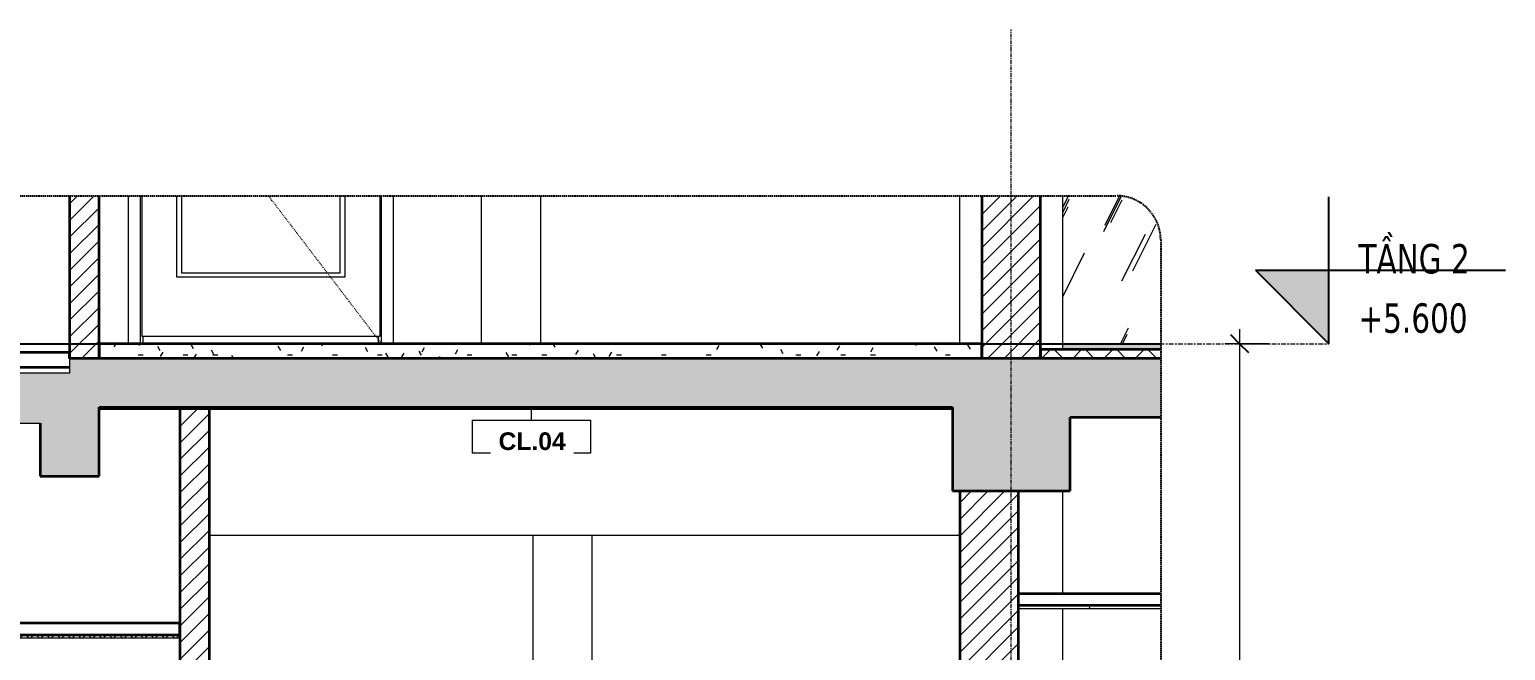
# Model space of a CAD drawing. Header units: millimetres. Extents: x 66631 to 260610, y 416 to 78637.
# Drawn here: x 127555 to 132571, y 4557 to 6668 of the extents above; entities that cross this region are included whole.
import ezdxf

# ---------------------------------------------------------------- set-up
doc = ezdxf.new("R2010")
doc.units = ezdxf.units.MM
for name, pattern in [('Centre', [31.75, 6.35, -4.7625, 15.875, -4.7625]), ('Dash', [6, 3, -3]), ('Grid Line', [22.225, 12.7, -3.175, 3.175, -3.175]), ('Hidden', [7.14375, 4.7625, -2.38125]), ('IMPORT-CENTER _2_', [40.64, 25.4, -5.08, 5.08, -5.08])]:
    doc.linetypes.add(name, pattern=pattern)
for name, color, linetype, lineweight in [('0-5', 130, 'Continuous', 5), ('A-ANNO-DIMS', 211, 'Continuous', 9), ('A-ANNO-DIMS-50', 211, 'Continuous', 9), ('A-CLNG-1', 250, 'Continuous', 35), ('A-CLNG-FNSH-1', 7, 'Continuous', 18), ('A-CLNG-IDEN', 151, 'Continuous', 9), ('A-CLNG-PATT-3', 13, 'Continuous', 18), ('A-CLNG-PATT-4', 9, 'Continuous', 18), ('A-DETL-GENF', 92, 'Continuous', 18), ('A-DETL-GENF-4', 92, 'Hidden', 25), ('A-DETL-GENF-5', 9, 'Continuous', 18), ('A-DETL-GENF-HDLN-1', 7, 'Dash', 18), ('A-DETL-MEDM', 33, 'Continuous', 35), ('A-DETL-THIN', 151, 'Continuous', 18), ('A-DOOR', 31, 'Continuous', 18), ('A-DOOR-3', 7, 'Continuous', 18), ('A-FLOR-FNSH-1', 250, 'Continuous', 35), ('A-FLOR-LEVL', 51, 'Continuous', 9), ('A-FLOR-LEVL-1', 51, 'Continuous', 25), ('A-FLOR-LEVL-2', 51, 'Centre', 9), ('A-FLOR-PATT-1', 253, 'Continuous', 18), ('A-FLOR-PATT-2', 8, 'Continuous', 18), ('A-FLOR-PATT-3', 67, 'Continuous', 18), ('A-GLAZ-CURT', 52, 'Continuous', 18), ('A-GLAZ-CURT-3', 9, 'Continuous', 18), ('A-GLAZ-CWMG', 51, 'Continuous', 18), ('A-GLAZ-CWMG-2', 9, 'Continuous', 18), ('A-WALL', 113, 'Continuous', 18), ('A-WALL-2', 250, 'Continuous', 35), ('A-WALL-3', 7, 'Continuous', 18), ('A-WALL-PATT-1', 9, 'Continuous', 18), ('A-WALL-PATT-2', 111, 'Continuous', 18), ('G-IMPT', 8, 'Continuous', 18), ('G-IMPT-4', 8, 'IMPORT-CENTER _2_', 18), ('M-EQPM', 50, 'Continuous', 18), ('M-EQPM-3', 50, 'Continuous', 25), ('S-BEAM-2', 7, 'Continuous', 18), ('S-COLS-9', 7, 'Continuous', 18), ('S-GRID-1', 1, 'Grid Line', 9)]:
    doc.layers.add(name, color=color, linetype=linetype, lineweight=lineweight)
doc.styles.add('Arial_B_3', font='arialbd.ttf', dxfattribs={"height": 60})
doc.styles.add('Tahoma_B_1', font='tahomabd.ttf', dxfattribs={"width": 0.85, "height": 100})
doc.styles.add('UTM Avo', font='', dxfattribs={"width": 0.9, "height": 125})
doc.styles.get('UTM Avo').set_extended_font_data('UTM Avo')
doc.dimstyles.new('1_Dim_chi_tiet_2_5', dxfattribs={"dimscale": 304.8, "dimtxt": 124.912619, "dimasz": 0.19685, "dimexe": 0.164042, "dimexo": 0.0625, "dimgap": 0.016404, "dimtad": 1, "dimdec": 0, "dimrnd": 5, "dimzin": 0, "dimdsep": 46, "dimtxsty": 'UTM Avo', "dimblk1": 'OBLIQUE', "dimblk2": 'OBLIQUE', "dimsah": 1, "dimcen": 0.09, "dimdle": 0.164042, "dimazin": 0, "dimtfac": 1, "dimtdec": 4, "dimtix": 1, "dimtmove": 0, "dimatfit": 3, "dimfxl": 0.328084, "dimfxlon": 1, "dimtvp": 1, "dimtolj": 1, "dimtzin": 0, "dimarcsym": 2})
pattern_1 = [(50, (73567.88, 15875), (364.368, -31.878), [38.1, -419.1]), (355, (73567.88, 15875), (-70.486, 382.113), [30.48, -335.28]), (100.451, (73598.24, 15872.34), (293.885, 350.233), [32.38, -356.18]), (46.184, (73567.88, 15976.6), (542.158, -84.086), [57.15, -628.65]), (96.636, (73613.05, 15969.6), (474.805, 494.855), [48.57, -534.27]), (351.184, (73567.9, 15976.6), (474.81, 494.85), [45.72, -502.92]), (21, (73618.68, 15951.2), (303.2285, -204.5305), [38.1, -419.1]), (326, (73618.68, 15951.2), (123.604, 368.376), [30.48, -335.28]), (71.451, (73643.95, 15934.16), (426.834, 163.843), [32.38, -356.18]), (37.5, (73567.88, 15875), (6.1766, 169.1102), [3.353, -327.863, 3.353, -337.007, -336.55]), (37.5, (73567.88, 15875), (6.1766, 169.1102), [-671.576, 3.353, -333.197]), (7.5, (73567.88, 15875), (133.639, 200.3615), [3.353, -190.703, 3.353, -320.243, -128.27]), (7.5, (73567.88, 15875), (133.639, 200.3615), [-517.652, 3.353, -124.917]), (327.5, (73454.59, 15875), (271.1818, -11.4584), [3.353, -123.647, 3.353, -392.887, -525.78]), (327.5, (73454.59, 15875), (271.1818, -11.4584), [-523.24, 3.353, -522.427]), (317.5, (73403.8, 15875), (296.2585, 50.853), [3.353, -161.747, 3.353, -259.791, -373.38]), (317.5, (73403.8, 15875), (296.2585, 50.853), [-428.244, 3.353, -370.027]), (45, (73567.88, 15875), (-125.7236, 125.7236), []), (45, (73567.88, 16065.5), (-125.7236, 125.7236), [])]
pattern_2 = [(45, (73567.876, 15875), (-28.28427, 28.28427), [])]
pattern_3 = [(45, (127106.24, 15875), (-28.28427, 28.28427), [])]

# ---------------------------------------------------------------- blocks, each defined once
blk = doc.blocks.new('NCV_TKTC_KET CAU_rvt-5-TKCS_CĂN HỘ LOẠI 1B - MẶT CẮT 4')
at = {"layer": 'A-FLOR-PATT-1'}
h = blk.add_hatch(dxfattribs=at)
h.set_pattern_fill('FP_16', color=256, style=0, pattern_type=2)
h.set_pattern_definition(pattern_1)
h.paths.add_polyline_path([(77152.6, 5380), (77152.6, 5385), (74252.6, 5385), (74252.6, 5380), (77076.2, 5380)])
h = blk.add_hatch(dxfattribs=at)
h.set_pattern_fill('FP_16', color=256, style=0, pattern_type=2)
h.set_pattern_definition(pattern_1)
h.paths.add_polyline_path([(77152.6, 5380), (77152.6, 5385), (74252.6, 5385), (74252.6, 5380), (77076.2, 5380)])
at = {"layer": 'A-FLOR-FNSH-1'}
blk.add_line((74252.6, 5380), (77152.6, 5380), dxfattribs=at)
at = {"layer": 'S-BEAM-2'}
for p, q in [((74627.6, 4950), (75552.6, 4950)), ((75552.6, 4950), (77177.6, 4950))]:
    blk.add_line(p, q, dxfattribs=at)
at = {"layer": 'S-COLS-9'}
for p, q in [((77177.6, 5600), (77177.6, 6103)), ((77527.6, 5580), (77527.6, 6103)), ((77527.6, 4750), (77527.6, 5100)), ((77527.6, 2180), (77527.6, 4700))]:
    blk.add_line(p, q, dxfattribs=at)
blk = doc.blocks.new('DOOR_CW_01 CANH MO-PANEL KINH - DIW_01-900x2200-CỬA GỖ VÂN LAMINATE-553375-TKCS_CĂN HỘ LOẠI 1B - MẶT CẮT 4')
at = {"layer": 'A-DETL-GENF-HDLN-1'}
blk.add_line((75212.5, 5600), (74828.3, 6103), dxfattribs=at)
at = {"layer": 'A-DOOR-3'}
for p, q in [((74352.5, 5600), (74352.5, 6103)), ((74392.5, 6103), (74392.5, 5600)), ((74397.5, 6103), (74397.5, 5626)), ((74517.5, 5826), (74517.5, 6103)), ((74532.5, 6103), (74532.5, 5841)), ((75072.5, 5841), (75072.5, 6103)), ((75087.5, 6103), (75087.5, 5826)), ((75207.5, 5626), (75207.5, 6103)), ((75212.5, 5600), (75212.5, 6103)), ((75252.5, 6103), (75252.5, 5600)), ((75087.5, 5826), (74517.5, 5826)), ((74532.5, 5841), (75072.5, 5841)), ((74397.5, 5626), (75207.5, 5626)), ((74402.5, 5600), (74402.5, 5626)), ((75202.5, 5600), (75202.5, 5626))]:
    blk.add_line(p, q, dxfattribs=at)
blk = doc.blocks.new('NCV_TKTC_TANG 2_rvt-4-TKCS_CĂN HỘ LOẠI 1B - MẶT CẮT 4')
at = {"layer": 'A-FLOR-PATT-3'}
h = blk.add_hatch(dxfattribs=at)
h.set_pattern_fill('FP_17', color=256, style=0, pattern_type=2)
h.set_pattern_definition([(0, (73567.876, 15875), (203.2, 50.8), [16.764, -135.636, 16.764, -135.636, -812.8]), (0, (73567.876, 15875), (203.2, 50.8), [-304.8, 16.764, -288.036, 16.764, -135.636, -355.6]), (0, (73567.876, 15875), (203.2, 50.8), [-762, 16.764, -84.836, 16.764, -237.236]), (120, (73644.076, 15900.4), (-145.5941, 150.57636), [16.764, -135.636, 16.764, -135.636, -812.8]), (120, (73644.076, 15900.4), (-145.5941, 150.57636), [-304.8, 16.764, -288.036, 16.764, -135.636, -355.6]), (120, (73644.076, 15900.4), (-145.5941, 150.57636), [-762, 16.764, -84.836, 16.764, -237.236]), (240, (73669.476, 16002), (-57.6059, -201.37636), [16.764, -135.636, 16.764, -135.636, -812.8]), (240, (73669.476, 16002), (-57.6059, -201.37636), [-304.8, 16.764, -288.036, 16.764, -135.636, -355.6]), (240, (73669.476, 16002), (-57.6059, -201.37636), [-762, 16.764, -84.836, 16.764, -237.236])])
h.paths.add_polyline_path([(74252.6, 5550), (77252.6, 5550), (77252.6, 5600), (74252.6, 5600)])
at = {"layer": 'A-WALL-PATT-1'}
h = blk.add_hatch(dxfattribs=at)
h.set_pattern_fill('FP_15', color=256, style=0, pattern_type=2)
h.set_pattern_definition(pattern_2)
h.paths.add_polyline_path([(74152.6, 5550), (74252.6, 5550), (74252.6, 6103), (74152.6, 6103), (74152.6, 5615.2)])
at = {"layer": 'A-FLOR-FNSH-1'}
for p, q in [((74152.6, 5570), (73302.6, 5570)), ((74152.6, 5550), (74152.6, 5570)), ((77252.6, 5600), (74252.6, 5600)), ((74252.6, 5600), (74252.6, 5550)), ((77252.6, 5550), (77252.6, 5600)), ((73302.6, 5520), (74152.6, 5520))]:
    blk.add_line(p, q, dxfattribs=at)
at = {"layer": 'A-WALL-2'}
for p, q in [((74152.6, 6103), (74152.6, 5550)), ((74252.6, 5550), (74252.6, 6103))]:
    blk.add_line(p, q, dxfattribs=at)
at = {"layer": 'A-WALL-3'}
for p, q in [((74352.5, 5700), (74352.5, 6103)), ((75252.5, 6103), (75252.5, 5700)), ((74352.5, 5600), (74352.5, 5700)), ((75252.5, 5700), (75252.5, 5600))]:
    blk.add_line(p, q, dxfattribs=at)
at = {"layer": 'S-COLS-9'}
for p, q in [((75552.6, 5600), (75552.6, 6103)), ((75752.6, 6103), (75752.6, 5600))]:
    blk.add_line(p, q, dxfattribs=at)
at = {"layer": 'A-DOOR'}
blk.add_blockref('DOOR_CW_01 CANH MO-PANEL KINH - DIW_01-900x2200-CỬA GỖ VÂN LAMINATE-553375-TKCS_CĂN HỘ LOẠI 1B - MẶT CẮT 4', (0, 0), dxfattribs=at)
blk = doc.blocks.new('NCV_TKTC_TANG 1_rvt-4-TKCS_CĂN HỘ LOẠI 1B - MẶT CẮT 4')
at = {"layer": 'A-CLNG-PATT-4'}
h = blk.add_hatch(dxfattribs=at)
h.set_pattern_fill('FP_18', color=256, style=0, pattern_type=2)
h.set_pattern_definition([(45, (73567.876, 15875), (-17.67767, 17.67767), []), (135, (73567.876, 15875), (-17.67767, -17.67767), [])])
h.paths.add_polyline_path([(74527.6, 4600), (74527.6, 4610), (72327.6, 4610), (72327.6, 4600), (74514.4, 4600)])
at = {"layer": 'A-WALL-PATT-1'}
h = blk.add_hatch(dxfattribs=at)
h.set_pattern_fill('FP_15', color=256, style=0, pattern_type=2)
h.set_pattern_definition(pattern_2)
h.paths.add_polyline_path([(74544.2, 2150), (74627.6, 2150), (74627.6, 5380), (74527.6, 5380), (74527.6, 2150)])
at = {"layer": 'A-CLNG-1'}
for p, q in [((74527.6, 4650), (73970.1, 4650)), ((74527.6, 4610), (74527.6, 4650)), ((74527.6, 4610), (72327.6, 4610))]:
    blk.add_line(p, q, dxfattribs=at)
at = {"layer": 'A-CLNG-FNSH-1'}
for p, q in [((72327.6, 4600), (74527.6, 4600)), ((74527.6, 4600), (74527.6, 4610))]:
    blk.add_line(p, q, dxfattribs=at)
at = {"layer": 'A-WALL-2'}
for p, q in [((74627.6, 5380), (74527.6, 5380)), ((74527.6, 5380), (74527.6, 2150)), ((74627.6, 2150), (74627.6, 5380))]:
    blk.add_line(p, q, dxfattribs=at)
at = {"layer": 'S-COLS-9'}
for p, q in [((75727.9, 2200), (75727.9, 4950)), ((75927.9, 4950), (75927.9, 2200))]:
    blk.add_line(p, q, dxfattribs=at)
blk = doc.blocks.new('System Panel - Glazed-1838995-TKCS_CĂN HỘ LOẠI 1B - MẶT CẮT 4')
at = {"layer": 'A-GLAZ-CURT-3'}
h = blk.add_hatch(dxfattribs=at)
h.set_pattern_fill('FP_21', color=256, style=0, pattern_type=2)
h.set_pattern_definition([(63.435, (74164.63, 15909.78), (-0.0009, 508), [177.488, -958.435]), (63.435, (73656.63, 15909.78), (-0.0009, 508), [177.488, -958.435]), (63.435, (74407.81, 16007.92), (-0.0009, 508), [177.488, -958.435]), (63.435, (73899.81, 16007.92), (-0.0009, 508), [177.488, -958.435]), (63.435, (74371, 15973.28), (-0.0009, 508), [177.488, -958.435]), (63.435, (73863, 15973.28), (-0.0009, 508), [177.488, -958.435]), (63.435, (74333.49, 16171.7), (-0.0009, 508), [86.267, -1049.655]), (63.435, (73825.49, 16171.7), (-0.0009, 508), [86.267, -1049.655]), (63.435, (74308.95, 16140.98), (-0.0009, 508), [177.488, -958.435]), (63.435, (73800.95, 16140.98), (-0.0009, 508), [177.488, -958.435]), (63.435, (74313.28, 16163.03), (-0.0009, 508), [177.488, -958.435]), (63.435, (73805.28, 16163.03), (-0.0009, 508), [177.488, -958.435]), (63.435, (74108.32, 16066.31), (-0.0009, 508), [177.488, -958.435]), (63.435, (73600.32, 16066.31), (-0.0009, 508), [177.488, -958.435]), (63.435, (74112.66, 16092.3), (-0.0009, 508), [177.488, -958.435]), (63.435, (73604.66, 16092.3), (-0.0009, 508), [177.488, -958.435]), (63.435, (74113.82, 16111.03), (-0.0009, 508), [177.488, -958.435]), (63.435, (73605.82, 16111.03), (-0.0009, 508), [177.488, -958.435])])
h.paths.add_polyline_path([(77527.6, 5600), (77860.6, 5600), (77860.6, 5953), (77855.5, 5991.9), (77840.5, 6028), (77816.6, 6059.1), (77785.6, 6082.9), (77749.4, 6097.9), (77710.6, 6103), (77527.6, 6103)])
blk = doc.blocks.new('Rectangular Mullion - 50 x 100mm-1838989-TKCS_CĂN HỘ LOẠI 1B - MẶT CẮT 4')
at = {"layer": 'A-GLAZ-CWMG-2'}
blk.add_hatch(color=256, dxfattribs=at).paths.add_polyline_path([(77860.6, 5580), (77860.6, 5600), (77527.6, 5600), (77527.6, 5580), (77716.6, 5580)])
at = {"layer": 'A-GLAZ-CWMG'}
blk.add_line((77860.6, 5600), (77527.6, 5600), dxfattribs=at)
blk = doc.blocks.new('TKTC_XREF_251221_MB TANG 2-7 - TKTC_XREF_260130_MB TANG 2-5_dwg_$cc-4746800-TKCS_CĂN HỘ LOẠI 1B - MẶT CẮT 4')
at = {"layer": 'G-IMPT-4'}
for p, q in [((74975.8, 5600), (75096.9, 5600)), ((75035.9, 5600), (75036.8, 5600))]:
    blk.add_line(p, q, dxfattribs=at)
at = {"layer": 'M-EQPM'}
for p, q in [((75036.4, 5600), (74991.4, 5600)), ((74991.4, 5600), (75081.4, 5600)), ((75081.4, 5600), (75036.4, 5600)), ((75036.7, 5600), (75036.7, 5600))]:
    blk.add_line(p, q, dxfattribs=at)
blk = doc.blocks.new('TKTC_XREF_251221_MB TANG 2-7 - TKTC_XREF_260130_MB TANG 2-5_dwg_CUM U_DN100-4746796-TKCS_CĂN HỘ LOẠI 1B - MẶT CẮT 4')
at = {"layer": 'G-IMPT'}
for p, q in [((74983.2, 5600), (74980.9, 5600)), ((74981.9, 5600), (75090.8, 5600)), ((74982.3, 5600), (74981.9, 5600)), ((74988.9, 5600), (74982.1, 5600)), ((74987.7, 5600), (74983.2, 5600)), ((74983.2, 5600), (74983.2, 5600)), ((74984.2, 5600), (74983.5, 5600)), ((74986.8, 5600), (74984.2, 5600)), ((74986.7, 5600), (74984.2, 5600)), ((74986.8, 5600), (74984.2, 5600)), ((74987.5, 5600), (74986.8, 5600)), ((74990, 5600), (74987.7, 5600)), ((74987.7, 5600), (74987.7, 5600)), ((74988.2, 5600), (75084.5, 5600)), ((74991.4, 5600), (75081.4, 5600)), ((75085.8, 5600), (75083.5, 5600)), ((75091.5, 5600), (75084.7, 5600)), ((75090.4, 5600), (75085.8, 5600)), ((75085.8, 5600), (75085.8, 5600)), ((75086.9, 5600), (75086.1, 5600)), ((75089.4, 5600), (75086.8, 5600)), ((75089.4, 5600), (75086.9, 5600)), ((75089.4, 5600), (75086.9, 5600)), ((75090.2, 5600), (75089.4, 5600)), ((75090.3, 5600), (75090.4, 5600)), ((75092.6, 5600), (75090.4, 5600)), ((75091.2, 5600), (75090.8, 5600))]:
    blk.add_line(p, q, dxfattribs=at)
at = {"layer": 'G-IMPT', "flags": 128}
for points in [[(74990, 5600), (74991.5, 5600), (74991.5, 5600), (74979.4, 5600), (74979.4, 5600), (74980.9, 5600)], [(74980.9, 5600), (74980.9, 5600), (74990, 5600), (74990, 5600)], [(74987.5, 5600), (74987.5, 5600), (74983.5, 5600), (74983.5, 5600)], [(74988.6, 5600), (74988.2, 5600), (74991.4, 5600)], [(75084.9, 5600), (75084.5, 5600), (75081.4, 5600)], [(75092.6, 5600), (75094.1, 5600), (75094.1, 5600), (75082, 5600), (75082, 5600), (75083.5, 5600)], [(75083.5, 5600), (75083.5, 5600), (75092.6, 5600), (75092.6, 5600)], [(75090.1, 5600), (75090.2, 5600), (75086.1, 5600), (75086.1, 5600)]]:
    blk.add_lwpolyline(points, dxfattribs=at)
blk = doc.blocks.new('TKTC_XREF_251221_MB TANG 2-7 - TKTC_XREF_260130_MB TANG 2-5_dwg_$cc-4746795-TKCS_CĂN HỘ LOẠI 1B - MẶT CẮT 4')
at = {"layer": 'G-IMPT-4'}
for p, q in [((75200.1, 5600), (75353.1, 5600)), ((75276.5, 5600), (75276.7, 5600))]:
    blk.add_line(p, q, dxfattribs=at)
at = {"layer": 'M-EQPM'}
for p, q in [((75276.6, 5600), (75219.7, 5600)), ((75219.7, 5600), (75333.5, 5600)), ((75276.6, 5600), (75276.6, 5600)), ((75333.5, 5600), (75276.6, 5600))]:
    blk.add_line(p, q, dxfattribs=at)
blk = doc.blocks.new('TKTC_XREF_251221_MB TANG 2-7 - TKTC_XREF_260130_MB TANG 2-5_dwg_CUM U_DN100-4746799-TKCS_CĂN HỘ LOẠI 1B - MẶT CẮT 4')
at = {"layer": 'G-IMPT'}
for p, q in [((75207, 5600), (75209.8, 5600)), ((75208.4, 5600), (75217, 5600)), ((75346.3, 5600), (75208.7, 5600)), ((75208.7, 5600), (75208.7, 5600)), ((75209.8, 5600), (75215.6, 5600)), ((75209.8, 5600), (75209.8, 5600)), ((75210.2, 5600), (75211.1, 5600)), ((75211.1, 5600), (75214.3, 5600)), ((75211.1, 5600), (75214.3, 5600)), ((75211.1, 5600), (75214.3, 5600)), ((75214.3, 5600), (75215.3, 5600)), ((75215.6, 5600), (75218.5, 5600)), ((75215.6, 5600), (75215.6, 5600)), ((75338.3, 5600), (75216.6, 5600)), ((75334.4, 5600), (75220.6, 5600)), ((75336.6, 5600), (75339.5, 5600)), ((75338.1, 5600), (75346.7, 5600)), ((75339.5, 5600), (75345.3, 5600)), ((75339.5, 5600), (75339.5, 5600)), ((75339.8, 5600), (75340.8, 5600)), ((75340.8, 5600), (75344, 5600)), ((75340.8, 5600), (75344, 5600)), ((75340.8, 5600), (75344, 5600)), ((75344, 5600), (75344.9, 5600)), ((75345.3, 5600), (75348.1, 5600)), ((75345.3, 5600), (75345.3, 5600)), ((75346.4, 5600), (75346.3, 5600))]:
    blk.add_line(p, q, dxfattribs=at)
at = {"layer": 'G-IMPT', "flags": 128}
for points in [[(75207, 5600), (75205.1, 5600), (75205, 5600), (75220.4, 5600), (75220.4, 5600), (75218.5, 5600)], [(75218.5, 5600), (75218.5, 5600), (75207, 5600), (75207, 5600)], [(75210.2, 5600), (75210.2, 5600), (75215.3, 5600), (75215.3, 5600)], [(75216.7, 5600), (75216.6, 5600), (75220.6, 5600)], [(75338.4, 5600), (75338.3, 5600), (75334.4, 5600)], [(75336.6, 5600), (75334.7, 5600), (75334.7, 5600), (75350, 5600), (75350, 5600), (75348.1, 5600)], [(75348.1, 5600), (75348.1, 5600), (75336.6, 5600), (75336.6, 5600)], [(75339.8, 5600), (75339.8, 5600), (75344.9, 5600), (75344.9, 5600)]]:
    blk.add_lwpolyline(points, dxfattribs=at)
blk = doc.blocks.new('TKTC_XREF_251221_MB TANG 2-7 - TKTC_XREF_260130_MB TANG 2-5_dwg_$cc-4746798-TKCS_CĂN HỘ LOẠI 1B - MẶT CẮT 4')
at = {"layer": 'G-IMPT-4'}
for p, q in [((74900, 5600), (74747, 5600)), ((74823.4, 5600), (74823.6, 5600))]:
    blk.add_line(p, q, dxfattribs=at)
at = {"layer": 'M-EQPM'}
for p, q in [((74880.4, 5600), (74766.7, 5600)), ((74766.7, 5600), (74823.5, 5600)), ((74823.5, 5600), (74880.4, 5600)), ((74823.6, 5600), (74823.6, 5600))]:
    blk.add_line(p, q, dxfattribs=at)
blk = doc.blocks.new('TKTC_XREF_251221_MB TANG 2-7 - TKTC_XREF_260130_MB TANG 2-5_dwg_$cc-4746797-TKCS_CĂN HỘ LOẠI 1B - MẶT CẮT 4')
at = {"layer": 'G-IMPT-4'}
for p, q in [((74625, 5600), (74746.1, 5600)), ((74685.1, 5600), (74686, 5600))]:
    blk.add_line(p, q, dxfattribs=at)
at = {"layer": 'M-EQPM'}
for p, q in [((74685.6, 5600), (74640.6, 5600)), ((74640.6, 5600), (74730.6, 5600)), ((74730.6, 5600), (74685.6, 5600)), ((74685.9, 5600), (74685.9, 5600))]:
    blk.add_line(p, q, dxfattribs=at)
blk = doc.blocks.new('TKTC_XREF_251221_MB TANG 2-7 - TKTC_XREF_260130_MB TANG 2-5_dwg_THU NUOC - THU NUOC-444531-TKCS_MB TẦNG 1-4746804-TKCS_CĂN HỘ LOẠI 1B - MẶT CẮT 4')
at = {"layer": 'G-IMPT'}
for p, q in [((74328.4, 5600), (74178.4, 5600)), ((74178.4, 5600), (74328.4, 5600)), ((74303.4, 5600), (74203.4, 5600)), ((74203.4, 5600), (74303.4, 5600)), ((74298.4, 5600), (74208.4, 5600)), ((74208.4, 5600), (74298.4, 5600)), ((74208.4, 5600), (74298.4, 5600)), ((74298.4, 5600), (74208.4, 5600)), ((74221.4, 5600), (74221.4, 5600)), ((74221.4, 5600), (74221.4, 5600)), ((74221.4, 5600), (74221.4, 5600)), ((74221.4, 5600), (74245.4, 5600)), ((74245.4, 5600), (74221.4, 5600)), ((74285.6, 5600), (74221.4, 5600)), ((74221.4, 5600), (74285.6, 5600)), ((74285.6, 5600), (74221.4, 5600)), ((74221.4, 5600), (74285.6, 5600)), ((74233.7, 5600), (74233.7, 5600)), ((74233.7, 5600), (74233.7, 5600)), ((74273.2, 5600), (74233.7, 5600)), ((74233.7, 5600), (74273.2, 5600)), ((74273.2, 5600), (74233.7, 5600)), ((74233.7, 5600), (74273.2, 5600)), ((74243.6, 5600), (74243.6, 5600)), ((74243.6, 5600), (74243.6, 5600)), ((74263.3, 5600), (74243.6, 5600)), ((74243.6, 5600), (74263.3, 5600)), ((74263.3, 5600), (74243.6, 5600)), ((74243.6, 5600), (74263.3, 5600)), ((74285.6, 5600), (74261.4, 5600)), ((74261.4, 5600), (74285.6, 5600)), ((74263.3, 5600), (74263.3, 5600)), ((74263.3, 5600), (74263.3, 5600)), ((74273.2, 5600), (74273.2, 5600)), ((74273.2, 5600), (74273.2, 5600)), ((74285.6, 5600), (74285.6, 5600)), ((74285.6, 5600), (74285.6, 5600)), ((74285.6, 5600), (74285.6, 5600))]:
    blk.add_line(p, q, dxfattribs=at)
blk = doc.blocks.new('TKTC_XREF_251221_MB TANG 2-7 - TKTC_XREF_260130_MB TANG 2-5_dwg_$cc-4746805-TKCS_CĂN HỘ LOẠI 1B - MẶT CẮT 4')
at = {"layer": 'G-IMPT-4'}
for p, q in [((74123.6, 5600), (74276.6, 5600)), ((74200.1, 5600), (74200.1, 5600))]:
    blk.add_line(p, q, dxfattribs=at)
at = {"layer": 'M-EQPM'}
for p, q in [((74200.1, 5600), (74143.2, 5600)), ((74143.2, 5600), (74257, 5600)), ((74254.2, 5600), (74146, 5600)), ((74146, 5600), (74200.1, 5600)), ((74200.1, 5600), (74254.2, 5600)), ((74257, 5600), (74200.1, 5600))]:
    blk.add_line(p, q, dxfattribs=at)
blk = doc.blocks.new('TKTC_XREF_251221_MB TANG 2-7 - TKTC_XREF_260130_MB TANG 2-5_dwg_CUM U_DN100-V75-TKCS_CĂN HỘ LOẠI 1B - MẶT CẮT 4')
at = {"layer": 'G-IMPT'}
for p, q in [((74130.4, 5600), (74128.5, 5600)), ((74128.5, 5600), (74143.8, 5600)), ((74130.4, 5600), (74133.3, 5600)), ((74141.9, 5600), (74130.4, 5600)), ((74131.9, 5600), (74140.5, 5600)), ((74269.8, 5600), (74132.2, 5600)), ((74133.3, 5600), (74139, 5600)), ((74133.6, 5600), (74134.6, 5600)), ((74133.6, 5600), (74138.7, 5600)), ((74134.6, 5600), (74137.8, 5600)), ((74134.6, 5600), (74137.8, 5600)), ((74134.6, 5600), (74137.8, 5600)), ((74137.8, 5600), (74138.7, 5600)), ((74139, 5600), (74141.9, 5600)), ((74261.8, 5600), (74140.1, 5600)), ((74140.1, 5600), (74144.1, 5600)), ((74143.8, 5600), (74141.9, 5600)), ((74257.9, 5600), (74144.1, 5600)), ((74261.8, 5600), (74257.9, 5600)), ((74260.1, 5600), (74258.2, 5600)), ((74258.2, 5600), (74273.5, 5600)), ((74260.1, 5600), (74263, 5600)), ((74271.6, 5600), (74260.1, 5600)), ((74261.5, 5600), (74270.1, 5600)), ((74263, 5600), (74268.7, 5600)), ((74263.3, 5600), (74264.2, 5600)), ((74263.3, 5600), (74268.4, 5600)), ((74264.2, 5600), (74267.4, 5600)), ((74264.2, 5600), (74267.4, 5600)), ((74264.2, 5600), (74267.4, 5600)), ((74267.4, 5600), (74268.4, 5600)), ((74268.7, 5600), (74271.6, 5600)), ((74273.5, 5600), (74271.6, 5600))]:
    blk.add_line(p, q, dxfattribs=at)
blk = doc.blocks.new('TKTC_XREF_251221_MB TANG 2-7 - TKTC_XREF_260130_MB TANG 2-5_dwg_$cc-4746806-TKCS_CĂN HỘ LOẠI 1B - MẶT CẮT 4')
at = {"layer": 'G-IMPT-4'}
for p, q in [((74305.5, 5600), (74426.6, 5600)), ((74365.7, 5600), (74366.3, 5600))]:
    blk.add_line(p, q, dxfattribs=at)
at = {"layer": 'M-EQPM'}
for p, q in [((74366, 5600), (74321, 5600)), ((74321, 5600), (74411, 5600)), ((74411, 5600), (74366, 5600)), ((74366.3, 5600), (74366.3, 5600))]:
    blk.add_line(p, q, dxfattribs=at)
blk = doc.blocks.new('TKTC_XREF_251221_MB TANG 2-7 - TKTC_XREF_260130_MB TANG 2-5_dwg_CUM U_DN100-V76-TKCS_CĂN HỘ LOẠI 1B - MẶT CẮT 4')
at = {"layer": 'G-IMPT'}
for p, q in [((74310.6, 5600), (74308.3, 5600)), ((74316.3, 5600), (74309.5, 5600)), ((74309.7, 5600), (74309.8, 5600)), ((74309.8, 5600), (74418.7, 5600)), ((74315.1, 5600), (74310.6, 5600)), ((74310.6, 5600), (74310.6, 5600)), ((74311.6, 5600), (74310.8, 5600)), ((74314.1, 5600), (74311.6, 5600)), ((74314.1, 5600), (74311.6, 5600)), ((74314.1, 5600), (74311.6, 5600)), ((74314.9, 5600), (74314.1, 5600)), ((74317.4, 5600), (74315.1, 5600)), ((74315.2, 5600), (74315.1, 5600)), ((74316.1, 5600), (74412.4, 5600)), ((74319.3, 5600), (74409.3, 5600)), ((74413.2, 5600), (74411, 5600)), ((74418.9, 5600), (74412.1, 5600)), ((74417.8, 5600), (74413.2, 5600)), ((74413.2, 5600), (74413.2, 5600)), ((74414.2, 5600), (74413.5, 5600)), ((74416.8, 5600), (74414.2, 5600)), ((74416.8, 5600), (74414.2, 5600)), ((74416.8, 5600), (74414.2, 5600)), ((74417.5, 5600), (74416.8, 5600)), ((74420.1, 5600), (74417.8, 5600)), ((74417.8, 5600), (74417.8, 5600)), ((74418.7, 5600), (74418.7, 5600))]:
    blk.add_line(p, q, dxfattribs=at)
at = {"layer": 'G-IMPT', "flags": 128}
for points in [[(74317.4, 5600), (74318.9, 5600), (74318.9, 5600), (74306.8, 5600), (74306.8, 5600), (74308.3, 5600)], [(74308.3, 5600), (74308.3, 5600), (74317.4, 5600), (74317.4, 5600)], [(74314.9, 5600), (74314.9, 5600), (74310.8, 5600), (74310.9, 5600)], [(74316, 5600), (74316.1, 5600), (74319.3, 5600)], [(74412.4, 5600), (74412.4, 5600), (74409.3, 5600)], [(74420.1, 5600), (74421.6, 5600), (74421.6, 5600), (74409.5, 5600), (74409.4, 5600), (74411, 5600)], [(74411, 5600), (74411, 5600), (74420.1, 5600), (74420.1, 5600)], [(74417.5, 5600), (74417.5, 5600), (74413.5, 5600), (74413.5, 5600)]]:
    blk.add_lwpolyline(points, dxfattribs=at)
blk = doc.blocks.new('TKTC_XREF_251221_MB TANG 2-7 - TKTC_XREF_251221_MB TANG 2-7-2039446-TKCS_CĂN HỘ LOẠI 1B - MẶT CẮT 4')
at = {"layer": 'M-EQPM'}
for p, q in [((74128.3, 5600), (74128.7, 5600)), ((74428.8, 5600), (74128.3, 5600)), ((74428.6, 5600), (74128.6, 5600)), ((74128.6, 5600), (74428.6, 5600)), ((74128.7, 5600), (74429.1, 5600)), ((74429.1, 5600), (74428.8, 5600)), ((75353.6, 5600), (74628.4, 5600)), ((74628.4, 5600), (74628.7, 5600)), ((74628.7, 5600), (75353.9, 5600)), ((75353.9, 5600), (75353.6, 5600))]:
    blk.add_line(p, q, dxfattribs=at)
at = {"layer": 'M-EQPM-3'}
for p, q in [((68552.6, 5600), (74627.6, 5600)), ((74627.6, 5600), (77102.6, 5600)), ((77102.6, 5600), (77860.6, 5600))]:
    blk.add_line(p, q, dxfattribs=at)
for name, p in [('TKTC_XREF_251221_MB TANG 2-7 - TKTC_XREF_260130_MB TANG 2-5_dwg_$cc-4746805-TKCS_CĂN HỘ LOẠI 1B - MẶT CẮT 4', (0, 0)), ('TKTC_XREF_251221_MB TANG 2-7 - TKTC_XREF_260130_MB TANG 2-5_dwg_CUM U_DN100-V75-TKCS_CĂN HỘ LOẠI 1B - MẶT CẮT 4', (0, 0)), ('TKTC_XREF_251221_MB TANG 2-7 - TKTC_XREF_260130_MB TANG 2-5_dwg_THU NUOC - THU NUOC-444531-TKCS_MB TẦNG 1-4746804-TKCS_CĂN HỘ LOẠI 1B - MẶT CẮT 4', (0, 0)), ('TKTC_XREF_251221_MB TANG 2-7 - TKTC_XREF_260130_MB TANG 2-5_dwg_$cc-4746806-TKCS_CĂN HỘ LOẠI 1B - MẶT CẮT 4', (0, 0)), ('TKTC_XREF_251221_MB TANG 2-7 - TKTC_XREF_260130_MB TANG 2-5_dwg_CUM U_DN100-V76-TKCS_CĂN HỘ LOẠI 1B - MẶT CẮT 4', (0, 0)), ('TKTC_XREF_251221_MB TANG 2-7 - TKTC_XREF_260130_MB TANG 2-5_dwg_$cc-4746797-TKCS_CĂN HỘ LOẠI 1B - MẶT CẮT 4', (0, 0)), ('TKTC_XREF_251221_MB TANG 2-7 - TKTC_XREF_260130_MB TANG 2-5_dwg_CUM U_DN100-4746796-TKCS_CĂN HỘ LOẠI 1B - MẶT CẮT 4', (-350.8, 0)), ('TKTC_XREF_251221_MB TANG 2-7 - TKTC_XREF_260130_MB TANG 2-5_dwg_$cc-4746798-TKCS_CĂN HỘ LOẠI 1B - MẶT CẮT 4', (0, 0)), ('TKTC_XREF_251221_MB TANG 2-7 - TKTC_XREF_260130_MB TANG 2-5_dwg_CUM U_DN100-4746799-TKCS_CĂN HỘ LOẠI 1B - MẶT CẮT 4', (-454, 0)), ('TKTC_XREF_251221_MB TANG 2-7 - TKTC_XREF_260130_MB TANG 2-5_dwg_$cc-4746800-TKCS_CĂN HỘ LOẠI 1B - MẶT CẮT 4', (0, 0)), ('TKTC_XREF_251221_MB TANG 2-7 - TKTC_XREF_260130_MB TANG 2-5_dwg_CUM U_DN100-4746796-TKCS_CĂN HỘ LOẠI 1B - MẶT CẮT 4', (0, 0)), ('TKTC_XREF_251221_MB TANG 2-7 - TKTC_XREF_260130_MB TANG 2-5_dwg_$cc-4746795-TKCS_CĂN HỘ LOẠI 1B - MẶT CẮT 4', (0, 0)), ('TKTC_XREF_251221_MB TANG 2-7 - TKTC_XREF_260130_MB TANG 2-5_dwg_CUM U_DN100-4746799-TKCS_CĂN HỘ LOẠI 1B - MẶT CẮT 4', (0, 0))]:
    blk.add_blockref(name, p)
blk = doc.blocks.new('BORDER VIEW - BORDER VIEW-2576703-TKCS_CĂN HỘ LOẠI 1B - MẶT CẮT 4')
at = {"layer": 'A-DETL-GENF-4'}
for p, q in [((68702.6, 6103), (77710.6, 6103)), ((77860.6, 5953), (77860.6, 1700))]:
    blk.add_line(p, q, dxfattribs=at)
blk.add_arc((77710.6, 5953), 150, 0, 90, dxfattribs=at)
blk = doc.blocks.new('Level - CAO ĐỘ LEVEL-350587-TKCS_CĂN HỘ LOẠI 1B - MẶT CẮT 4')
at = {"layer": 'A-FLOR-LEVL'}
blk.add_hatch(color=256, dxfattribs=at).paths.add_polyline_path([(78432.397896, 2450), (78432.397896, 2200), (78182.397896, 2450)])
at = {"layer": 'A-FLOR-LEVL-1'}
for p, q in [((78432.397896, 2200), (78432.397896, 2700)), ((78182.397896, 2450), (78432.397896, 2200)), ((78182.397896, 2450), (79032.397896, 2450))]:
    blk.add_line(p, q, dxfattribs=at)
blk = doc.blocks.new('DIMBLOCK96-TKCS_CĂN HỘ LOẠI 1B - MẶT CẮT 4')
at = {"layer": 'A-ANNO-DIMS-50', "lineweight": 25}
for p, q in [((131667, 5600), (131637, 5630)), ((131667, 5600), (131697, 5570)), ((131667, 2200), (131637, 2230)), ((131667, 2200), (131697, 2170))]:
    blk.add_line(p, q, dxfattribs=at)
at = {"layer": 'A-ANNO-DIMS-50'}
for p, q in [((131667, 5650), (131667, 2150)), ((131767, 5600), (131617, 5600)), ((131667, 5600), (131767, 5600)), ((131767, 2200), (131617, 2200)), ((131667, 2200), (131767, 2200))]:
    blk.add_line(p, q, dxfattribs=at)
at = {"layer": 'A-ANNO-DIMS-50', "color": 0, "insert": (131504.6, 3728.8), "char_height": 125, "width": 410.824, "attachment_point": 1, "rotation": 90, "line_spacing_factor": 1.110334, "style": 'UTM Avo'}
blk.add_mtext('3400', dxfattribs=at)
blk = doc.blocks.new('_Oblique')
at = {"color": 0, "linetype": 'ByBlock', "lineweight": -2}
blk.add_line((-0.5, -0.5), (0.5, 0.5), dxfattribs=at)
blk = doc.blocks.new('M_Ceiling Tag w Height - M_Ceiling Tag-4076437-TKCS_CĂN HỘ LOẠI 1B - MẶT CẮT 4')
at = {"layer": 'A-CLNG-IDEN'}
for p, q in [((70941.6, 4684.5), (70941.6, 4573.3)), ((70941.6, 4684.5), (71342.8, 4684.5)), ((71342.8, 4684.5), (71342.8, 4573.3)), ((71342.8, 4573.3), (70941.6, 4573.3))]:
    blk.add_line(p, q, dxfattribs=at)

msp = doc.modelspace()

# ---------------------------------------------------------------- hatches: boundary and pattern name
at = {"layer": 'A-CLNG-PATT-3'}
h = msp.add_hatch(dxfattribs=at)
h.set_pattern_fill('FP_19', color=256, style=0, pattern_type=2)
h.set_pattern_definition([(0, (127106.24, 15875), (406.4, 101.6), [16.764, -288.036, 16.764, -288.036, -1625.6]), (0, (127106.24, 15875), (406.4, 101.6), [-609.6, 16.764, -592.836, 16.764, -288.036, -711.2]), (0, (127106.24, 15875), (406.4, 101.6), [-1524, 16.764, -186.436, 16.764, -491.236]), (120, (127258.64, 15925.8), (-291.1882, 301.1527), [16.764, -288.036, 16.764, -288.036, -1625.6]), (120, (127258.64, 15925.8), (-291.1882, 301.1527), [-609.6, 16.764, -592.836, 16.764, -288.036, -711.2]), (120, (127258.64, 15925.8), (-291.1882, 301.1527), [-1524, 16.764, -186.436, 16.764, -491.236]), (240, (127309.44, 16129), (-115.2118, -402.7527), [16.764, -288.036, 16.764, -288.036, -1625.6]), (240, (127309.44, 16129), (-115.2118, -402.7527), [-609.6, 16.764, -592.836, 16.764, -288.036, -711.2]), (240, (127309.44, 16129), (-115.2118, -402.7527), [-1524, 16.764, -186.436, 16.764, -491.236])])
h.paths.add_polyline_path([(130915.9, 4700), (131398.9, 4700), (131398.9, 4710), (130915.9, 4710)])
at = {"layer": 'A-DETL-GENF-5'}
h = msp.add_hatch(dxfattribs=at)
h.set_pattern_fill('FP_16', color=256, style=0, pattern_type=2)
h.set_pattern_definition([(50, (127106.24, 15875), (364.368, -31.878), [38.1, -419.1]), (355, (127106.24, 15875), (-70.486, 382.113), [30.48, -335.28]), (100.451, (127136.6, 15872.34), (293.885, 350.233), [32.38, -356.18]), (46.184, (127106.24, 15976.6), (542.158, -84.086), [57.15, -628.65]), (96.636, (127151.4, 15969.6), (474.805, 494.855), [48.57, -534.27]), (351.184, (127106.24, 15976.6), (474.81, 494.85), [45.72, -502.92]), (21, (127157.04, 15951.2), (303.2285, -204.5305), [38.1, -419.1]), (326, (127157.04, 15951.2), (123.604, 368.376), [30.48, -335.28]), (71.451, (127182.3, 15934.16), (426.834, 163.843), [32.38, -356.18]), (37.5, (127106.24, 15875), (6.1766, 169.1102), [3.353, -327.863, 3.353, -337.007, -336.55]), (37.5, (127106.24, 15875), (6.1766, 169.1102), [-671.576, 3.353, -333.197]), (7.5, (127106.24, 15875), (133.639, 200.3615), [3.353, -190.703, 3.353, -320.243, -128.27]), (7.5, (127106.24, 15875), (133.639, 200.3615), [-517.652, 3.353, -124.917]), (327.5, (126992.95, 15875), (271.1818, -11.4584), [3.353, -123.647, 3.353, -392.887, -525.78]), (327.5, (126992.95, 15875), (271.1818, -11.4584), [-523.24, 3.353, -522.427]), (317.5, (126942.15, 15875), (296.2585, 50.853), [3.353, -161.747, 3.353, -259.791, -373.38]), (317.5, (126942.15, 15875), (296.2585, 50.853), [-428.244, 3.353, -370.027]), (45, (127106.24, 15875), (-125.7236, 125.7236), []), (45, (127106.24, 16065.5), (-125.7236, 125.7236), [])])
h.paths.add_polyline_path([(122590.9, 5100), (122891, 5100), (122891, 5380), (125765.9, 5380), (125765.9, 5330), (127591, 5330), (127591, 5150), (127791, 5150), (127791, 5385), (130691, 5385), (130691, 5100), (131091, 5100), (131091, 5350), (131398.9, 5350), (131398.9, 5550), (127690.9, 5550), (127690.9, 5500), (125890.9, 5500), (125890.9, 5550), (122090.9, 5550), (122090.9, 5350), (122491, 5350), (122491, 5100), (122515.9, 5100)])
at = {"layer": 'A-FLOR-PATT-2'}
h = msp.add_hatch(dxfattribs=at)
h.set_pattern_fill('FP_20', color=256, style=0, pattern_type=2)
h.set_pattern_definition([(45, (127106.24, 15875), (-53.033, 53.033), []), (135, (127106.24, 15875), (-53.033, -53.033), [])])
h.paths.add_polyline_path([(130990.9, 5550), (131398.9, 5550), (131398.9, 5580), (130990.9, 5580)])
at = {"layer": 'A-WALL-PATT-2'}
h = msp.add_hatch(dxfattribs=at)
h.set_pattern_fill('FP_15', color=256, style=0, pattern_type=2)
h.set_pattern_definition(pattern_3)
h.paths.add_polyline_path([(130790.9, 5550), (130990.9, 5550), (130990.9, 6103), (130790.9, 6103)])
h = msp.add_hatch(dxfattribs=at)
h.set_pattern_fill('FP_15', color=256, style=0, pattern_type=2)
h.set_pattern_definition(pattern_3)
h.paths.add_polyline_path([(130715.9, 2150), (130915.9, 2150), (130915.9, 5100), (130715.9, 5100), (130715.9, 2688.8)])

# ---------------------------------------------------------------- linework, layer by layer
at = {"layer": 'A-CLNG-1'}
for p, q in [((131398.9, 4750), (130915.9, 4750)), ((131398.9, 4710), (130915.9, 4710))]:
    msp.add_line(p, q, dxfattribs=at)
at = {"layer": 'A-CLNG-FNSH-1'}
msp.add_line((130915.9, 4700), (131398.9, 4700), dxfattribs=at)
at = {"layer": 'A-CLNG-IDEN'}
msp.add_line((129260, 5379.6), (129260, 5339.7), dxfattribs=at)
at = {"layer": 'A-DETL-MEDM'}
for p, q in [((131398.9, 5550), (127690.9, 5550)), ((127791, 5150), (127791, 5385)), ((127791, 5385), (130691, 5385)), ((130691, 5385), (130691, 5100)), ((127591, 5330), (127591, 5150)), ((131091, 5100), (131091, 5350)), ((131091, 5350), (131398.9, 5350)), ((127591, 5150), (127791, 5150)), ((130691, 5100), (131091, 5100))]:
    msp.add_line(p, q, dxfattribs=at)
at = {"layer": 'A-DETL-THIN'}
for p, q in [((127690.9, 5550), (127690.9, 5500)), ((127690.9, 5500), (125890.9, 5500)), ((125765.9, 5330), (127591, 5330))]:
    msp.add_line(p, q, dxfattribs=at)
at = {"layer": 'A-FLOR-FNSH-1'}
for p, q in [((131398.9, 5580), (130990.9, 5580)), ((130990.9, 5580), (130990.9, 5550))]:
    msp.add_line(p, q, dxfattribs=at)
at = {"layer": 'A-FLOR-LEVL-2'}
msp.add_line((121605.3, 5600), (131970.8, 5600), dxfattribs=at)
at = {"layer": 'A-WALL'}
msp.add_line((127791, 5600), (127791, 6103), dxfattribs=at)
at = {"layer": 'A-WALL-2'}
for p, q in [((130790.9, 6103), (130790.9, 5550)), ((130990.9, 5550), (130990.9, 6103)), ((130715.9, 5100), (130715.9, 2150)), ((130915.9, 2150), (130915.9, 5100))]:
    msp.add_line(p, q, dxfattribs=at)
at = {"layer": 'S-GRID-1'}
for p, q in [((130890.9, 5418.2), (130890.9, 6668.2)), ((130890.9, 2279.8), (130890.9, 5418.2))]:
    msp.add_line(p, q, dxfattribs=at)

# ---------------------------------------------------------------- block references
at = {"layer": '0-5'}
for name in ['NCV_TKTC_KET CAU_rvt-5-TKCS_CĂN HỘ LOẠI 1B - MẶT CẮT 4', 'NCV_TKTC_TANG 2_rvt-4-TKCS_CĂN HỘ LOẠI 1B - MẶT CẮT 4', 'NCV_TKTC_TANG 1_rvt-4-TKCS_CĂN HỘ LOẠI 1B - MẶT CẮT 4']:
    msp.add_blockref(name, (53538.4, 0), dxfattribs=at)
at = {"layer": 'A-CLNG-IDEN'}
msp.add_blockref('M_Ceiling Tag w Height - M_Ceiling Tag-4076437-TKCS_CĂN HỘ LOẠI 1B - MẶT CẮT 4', (58117.9, 655.3), dxfattribs=at)
at = {"layer": 'A-DETL-GENF'}
msp.add_blockref('BORDER VIEW - BORDER VIEW-2576703-TKCS_CĂN HỘ LOẠI 1B - MẶT CẮT 4', (53538.4, 0), dxfattribs=at)
at = {"layer": 'A-FLOR-LEVL-1'}
msp.add_blockref('Level - CAO ĐỘ LEVEL-350587-TKCS_CĂN HỘ LOẠI 1B - MẶT CẮT 4', (53538.4, 3400), dxfattribs=at)
at = {"layer": 'A-GLAZ-CURT'}
msp.add_blockref('System Panel - Glazed-1838995-TKCS_CĂN HỘ LOẠI 1B - MẶT CẮT 4', (53538.4, 0), dxfattribs=at)
at = {"layer": 'A-GLAZ-CWMG'}
msp.add_blockref('Rectangular Mullion - 50 x 100mm-1838989-TKCS_CĂN HỘ LOẠI 1B - MẶT CẮT 4', (53538.4, 0), dxfattribs=at)
at = {"layer": 'M-EQPM'}
msp.add_blockref('TKTC_XREF_251221_MB TANG 2-7 - TKTC_XREF_251221_MB TANG 2-7-2039446-TKCS_CĂN HỘ LOẠI 1B - MẶT CẮT 4', (53538.4, 0), dxfattribs=at)

# ---------------------------------------------------------------- texts
at = {"layer": 'A-FLOR-LEVL', "char_height": 100, "line_spacing_factor": 0.996129, "style": 'Tahoma_B_1'}
for s, insert, width, attachment_point in [('\\pt510,1020,1530,2040,2550,3060,3570,4080,4590,5100,5610,6120,6630,7140,7650,8160,8670,9180,9690,10200,10710,11220,11730,12240,12750,13260,13770,14280,14790,15300,15810,16320;TẦNG 2', (132071, 5837.2), 452.625, 7), ('\\pt212.5,425,637.5,850,1062.5,1275,1487.5,1700,1912.5,2125,2337.5,2550,2762.5,2975,3187.5,3400,3612.5,3825,4037.5,4250,4462.5,4675,4887.5,5100,5312.5,5525,5737.5,5950,6162.5,6375,6587.5,6800;+5.600', (132071, 5737.5), 441.575, 1)]:
    msp.add_mtext(s, dxfattribs=dict(at, insert=insert, width=width, attachment_point=attachment_point))

# ---------------------------------------------------------------- dimensions: what is measured, and where the dimension line sits
at = {"layer": 'A-ANNO-DIMS'}
dim = msp.add_linear_dim(base=(131667, 2200), p1=(131767, 5600), p2=(131767, 2200), angle=90, dimstyle='1_Dim_chi_tiet_2_5', override={"dimpost": '<>', "dimfxl": 3400}, dxfattribs=at)
dim.commit()
dim.dimension.update_dxf_attribs({"geometry": 'DIMBLOCK96-TKCS_CĂN HỘ LOẠI 1B - MẶT CẮT 4', "text_midpoint": (131597.3, 3900)})

# ---------------------------------------------------------------- next in the draw order: texts
at = {"layer": 'A-CLNG-IDEN', "insert": (129262.8, 5268.5), "char_height": 60, "width": 251.5, "attachment_point": 5, "line_spacing_factor": 0.936439, "style": 'Arial_B_3', "bg_fill": 3, "box_fill_scale": 1.25, "bg_fill_color": 256, "bg_fill_true_color": 13158600, "bg_fill_transparency": 0}
msp.add_mtext('\\pt634.9998,1270.0002,1905,2539.9998,3175.0002,3810,4444.9998,5080.0002,5715,6349.9998,6985.0002,7620,8254.9998,8890.0002,9525,10159.9998,10795.0002,11430,12064.9998,12700.0002,13335,13969.9998,14605.0002,15240,15874.9998,16510.0002,17145,17779.9998,18415.0002,19050,19684.9998,20320.0002;CL.04', dxfattribs=at)

doc.saveas('drawing.dxf')
